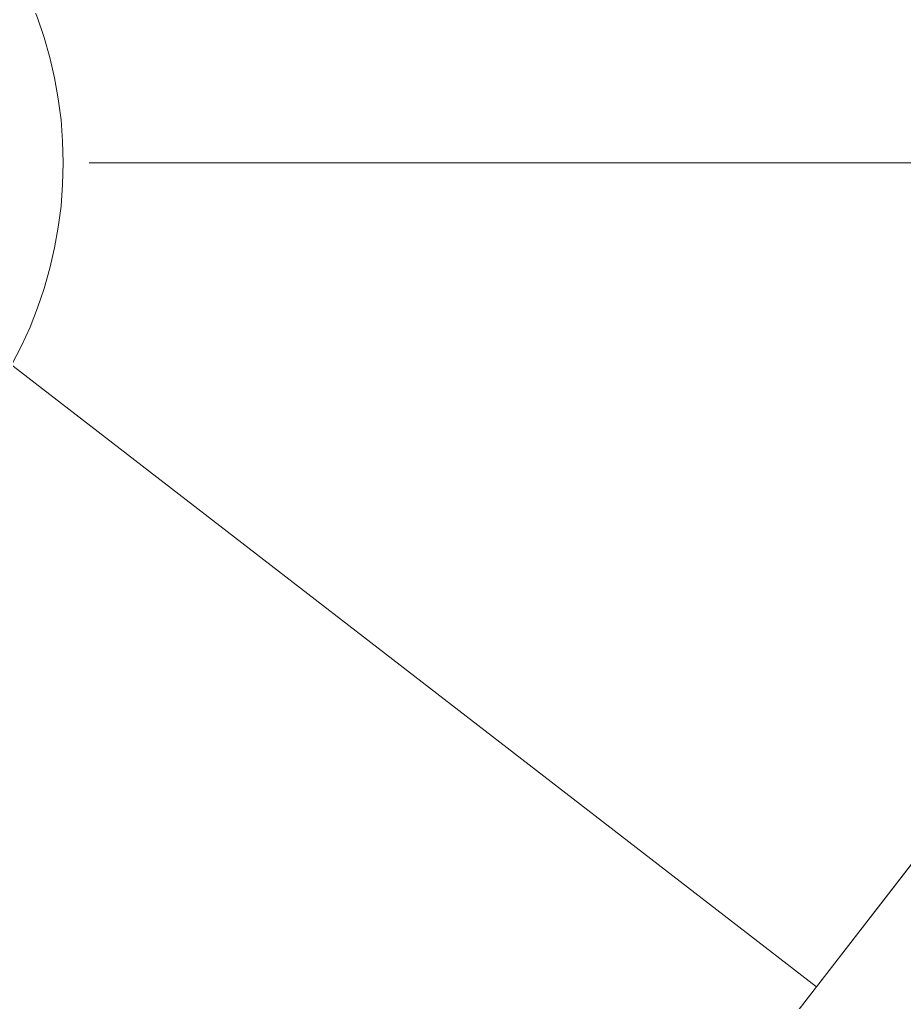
# Model space of a CAD drawing. Header units: metres. Extents: x 0 to 105485, y 0 to 425721.
# Drawn here: x 104775.919 to 104777.177, y 425264.005 to 425265.403 of the extents above; entities that cross this region are included whole.
import ezdxf

# ---------------------------------------------------------------- set-up
doc = ezdxf.new("R2010")
doc.units = ezdxf.units.M
doc.header["$MEASUREMENT"] = 0
for name, color, linetype, lineweight in [('B-XX-MO-ONDERZOEK_SONDERING-G', 90, 'Continuous', 18), ('B-XX-MO-ONDERZOEK_SONDERING-S', 90, 'Continuous', 18), ('B-XX-VH-OPENVERHARDING-G', 90, 'Continuous', 18)]:
    doc.layers.add(name, color=color, linetype=linetype, lineweight=lineweight)

msp = doc.modelspace()

# ---------------------------------------------------------------- linework, layer by layer
at = {"layer": 'B-XX-MO-ONDERZOEK_SONDERING-G', "color": 0, "true_color": 0x787878}
msp.add_polyline3d([(104775.981, 425265.199, 2.97), (104775.981, 425265.199, -16.312)], dxfattribs=at)
at = {"layer": 'B-XX-MO-ONDERZOEK_SONDERING-G', "color": 0, "true_color": 0xd62828}
for points in [[(104777.2648, 425265.199, 1.58), (104777.1667, 425265.199, 1.57), (104777.1256, 425265.199, 1.56), (104777.1177, 425265.199, 1.55), (104777.116, 425265.199, 1.54), (104777.1144, 425265.199, 1.53), (104777.1363, 425265.199, 1.52), (104777.1073, 425265.199, 1.51), (104777.1061, 425265.199, 1.5), (104777.106, 425265.199, 1.49), (104777.106, 425265.199, 1.48), (104777.1371, 425265.199, 1.47), (104777.1682, 425265.199, 1.46), (104777.1978, 425265.199, 1.45), (104777.1734, 425265.199, 1.44), (104777.043, 425265.199, 1.43), (104777.0421, 425265.199, 1.42), (104777.0417, 425265.199, 1.41), (104777.0445, 425265.199, 1.4), (104777.0473, 425265.199, 1.39), (104777.0598, 425265.199, 1.38), (104777.1136, 425265.199, 1.37), (104777.1762, 425265.199, 1.36), (104777.096, 425265.199, 1.35), (104777.0562, 425265.199, 1.34), (104777.0375, 425265.199, 1.33), (104777.0188, 425265.199, 1.32), (104777.027, 425265.199, 1.31), (104777.0115, 425265.199, 1.3), (104776.9949, 425265.199, 1.29), (104776.9784, 425265.199, 1.28), (104776.9879, 425265.199, 1.27), (104776.9364, 425265.199, 1.26), (104776.9031, 425265.199, 1.25), (104776.8249, 425265.199, 1.24), (104776.7703, 425265.199, 1.23), (104776.7211, 425265.199, 1.22), (104776.6576, 425265.199, 1.21), (104776.6125, 425265.199, 1.2), (104776.5685, 425265.199, 1.19), (104776.5701, 425265.199, 1.18), (104776.5526, 425265.199, 1.17), (104776.4821, 425265.199, 1.16), (104776.2882, 425265.199, 1.15), (104776.2346, 425265.199, 1.14), (104776.201, 425265.199, 1.13), (104776.1649, 425265.199, 1.12), (104776.1514, 425265.199, 1.11), (104776.1427, 425265.199, 1.1), (104776.1209, 425265.199, 1.09), (104776.1106, 425265.199, 1.08), (104776.1081, 425265.199, 1.07), (104776.1089, 425265.199, 1.06), (104776.1099, 425265.199, 1.05), (104776.1129, 425265.199, 1.04), (104776.1193, 425265.199, 1.03), (104776.1161, 425265.199, 1.02), (104776.1193, 425265.199, 1.01), (104776.1542, 425265.199, 1), (104776.151, 425265.199, 0.99), (104776.1236, 425265.199, 0.98), (104776.1276, 425265.199, 0.97), (104776.1213, 425265.199, 0.96), (104776.1166, 425265.199, 0.95), (104776.1106, 425265.199, 0.94), (104776.1059, 425265.199, 0.93), (104776.0947, 425265.199, 0.92), (104776.0892, 425265.199, 0.91), (104776.0844, 425265.199, 0.9), (104776.0749, 425265.199, 0.89), (104776.0646, 425265.199, 0.88), (104776.0571, 425265.199, 0.87), (104776.0504, 425265.199, 0.86), (104776.0424, 425265.199, 0.85), (104776.0389, 425265.199, 0.84), (104776.0364, 425265.199, 0.83), (104776.0363, 425265.199, 0.82), (104776.0363, 425265.199, 0.81), (104776.0364, 425265.199, 0.8), (104776.0364, 425265.199, 0.79), (104776.0364, 425265.199, 0.78), (104776.0376, 425265.199, 0.77), (104776.0376, 425265.199, 0.76), (104776.0384, 425265.199, 0.75), (104776.0389, 425265.199, 0.74), (104776.0393, 425265.199, 0.73), (104776.0409, 425265.199, 0.72), (104776.0444, 425265.199, 0.71), (104776.0527, 425265.199, 0.7), (104776.0603, 425265.199, 0.69), (104776.0638, 425265.199, 0.68), (104776.0638, 425265.199, 0.67), (104776.0599, 425265.199, 0.66), (104776.0345, 425265.199, 0.65), (104776.0343, 425265.199, 0.64), (104776.0343, 425265.199, 0.63), (104776.0343, 425265.199, 0.62), (104776.0343, 425265.199, 0.61), (104776.0344, 425265.199, 0.6), (104776.0349, 425265.199, 0.59), (104776.0369, 425265.199, 0.58), (104776.0361, 425265.199, 0.57), (104776.0353, 425265.199, 0.56), (104776.0352, 425265.199, 0.55), (104776.0352, 425265.199, 0.54), (104776.0353, 425265.199, 0.53), (104776.0356, 425265.199, 0.52), (104776.0363, 425265.199, 0.51), (104776.0369, 425265.199, 0.5), (104776.0364, 425265.199, 0.49), (104776.0373, 425265.199, 0.48), (104776.0381, 425265.199, 0.47), (104776.0384, 425265.199, 0.461), (104776.0408, 425265.199, 0.451), (104776.0412, 425265.199, 0.441), (104776.0416, 425265.199, 0.431), (104776.042, 425265.199, 0.421), (104776.0432, 425265.199, 0.411), (104776.0432, 425265.199, 0.401), (104776.0424, 425265.199, 0.391), (104776.042, 425265.199, 0.381), (104776.0396, 425265.199, 0.371), (104776.0384, 425265.199, 0.361), (104776.0384, 425265.199, 0.351), (104776.0385, 425265.199, 0.341), (104776.0386, 425265.199, 0.331), (104776.0389, 425265.199, 0.321), (104776.0404, 425265.199, 0.311), (104776.0432, 425265.199, 0.301), (104776.0448, 425265.199, 0.291), (104776.046, 425265.199, 0.281), (104776.0464, 425265.199, 0.271), (104776.0468, 425265.199, 0.261), (104776.046, 425265.199, 0.251), (104776.0432, 425265.199, 0.241), (104776.0408, 425265.199, 0.231), (104776.0408, 425265.199, 0.221), (104776.0389, 425265.199, 0.211), (104776.0381, 425265.199, 0.201), (104776.0373, 425265.199, 0.191), (104776.0369, 425265.199, 0.181), (104776.0356, 425265.199, 0.171), (104776.0349, 425265.199, 0.161), (104776.0325, 425265.199, 0.151), (104776.0324, 425265.199, 0.141), (104776.0324, 425265.199, 0.131), (104776.0324, 425265.199, 0.121), (104776.0324, 425265.199, 0.111), (104776.0325, 425265.199, 0.101), (104776.0325, 425265.199, 0.091), (104776.0313, 425265.199, 0.081), (104776.0301, 425265.199, 0.071), (104776.0297, 425265.199, 0.061), (104776.0289, 425265.199, 0.051), (104776.0277, 425265.199, 0.041), (104776.0269, 425265.199, 0.031), (104776.0254, 425265.199, 0.021), (104776.023, 425265.199, 0.011), (104776.0222, 425265.199, 0.001), (104776.021, 425265.199, -0.009), (104776.0211, 425265.199, -0.019), (104776.0211, 425265.199, -0.029), (104776.0213, 425265.199, -0.039), (104776.0218, 425265.199, -0.049), (104776.0242, 425265.199, -0.059), (104776.0289, 425265.199, -0.069), (104776.0356, 425265.199, -0.079), (104776.0333, 425265.199, -0.089), (104776.0325, 425265.199, -0.099), (104776.0274, 425265.199, -0.109), (104776.0246, 425265.199, -0.119), (104776.0234, 425265.199, -0.129), (104776.0188, 425265.199, -0.139), (104776.018, 425265.199, -0.149), (104776.018, 425265.199, -0.159), (104776.018, 425265.199, -0.169), (104776.018, 425265.199, -0.179), (104776.018, 425265.199, -0.189), (104776.018, 425265.199, -0.199), (104776.0182, 425265.199, -0.209), (104776.019, 425265.199, -0.219), (104776.0226, 425265.199, -0.229), (104776.0274, 425265.199, -0.239), (104776.0317, 425265.199, -0.249), (104776.0356, 425265.199, -0.259), (104776.0389, 425265.199, -0.269), (104776.042, 425265.199, -0.279), (104776.042, 425265.199, -0.289), (104776.0384, 425265.199, -0.299), (104776.0356, 425265.199, -0.309), (104776.0329, 425265.199, -0.319), (104776.0301, 425265.199, -0.329), (104776.0285, 425265.199, -0.339), (104776.0269, 425265.199, -0.349), (104776.0266, 425265.199, -0.359), (104776.0261, 425265.199, -0.369), (104776.0261, 425265.199, -0.379), (104776.0259, 425265.199, -0.389), (104776.0259, 425265.199, -0.399), (104776.0259, 425265.199, -0.409), (104776.0259, 425265.199, -0.419), (104776.026, 425265.199, -0.429), (104776.0261, 425265.199, -0.439), (104776.0266, 425265.199, -0.449), (104776.0277, 425265.199, -0.459), (104776.0285, 425265.199, -0.469), (104776.0285, 425265.199, -0.479), (104776.0259, 425265.199, -0.489), (104776.0259, 425265.199, -0.499), (104776.0259, 425265.199, -0.509), (104776.0259, 425265.199, -0.519), (104776.0259, 425265.199, -0.529), (104776.0259, 425265.199, -0.539), (104776.0261, 425265.199, -0.549), (104776.0266, 425265.199, -0.559), (104776.0277, 425265.199, -0.569), (104776.0285, 425265.199, -0.579), (104776.0297, 425265.199, -0.589), (104776.0305, 425265.199, -0.599), (104776.0301, 425265.199, -0.609), (104776.0301, 425265.199, -0.619), (104776.0301, 425265.199, -0.629), (104776.0301, 425265.199, -0.639), (104776.0313, 425265.199, -0.649), (104776.0321, 425265.199, -0.659), (104776.0325, 425265.199, -0.669), (104776.0325, 425265.199, -0.679), (104776.0341, 425265.199, -0.689), (104776.0337, 425265.199, -0.699), (104776.0329, 425265.199, -0.709), (104776.0305, 425265.199, -0.719), (104776.0277, 425265.199, -0.729), (104776.0261, 425265.199, -0.739), (104776.0261, 425265.199, -0.749), (104776.0261, 425265.199, -0.759), (104776.0261, 425265.199, -0.769), (104776.0261, 425265.199, -0.779), (104776.0266, 425265.199, -0.789), (104776.0264, 425265.199, -0.799), (104776.0265, 425265.199, -0.809), (104776.0266, 425265.199, -0.819), (104776.0297, 425265.199, -0.829), (104776.0511, 425265.199, -0.839), (104776.0745, 425265.199, -0.849), (104776.0916, 425265.199, -0.859), (104776.1086, 425265.199, -0.869), (104776.1256, 425265.199, -0.879), (104776.1332, 425265.199, -0.889), (104776.1359, 425265.199, -0.899), (104776.1463, 425265.199, -0.909), (104776.1486, 425265.199, -0.919), (104776.18, 425265.199, -0.929), (104776.2105, 425265.199, -0.939), (104776.2584, 425265.199, -0.949), (104776.3009, 425265.199, -0.959), (104776.3378, 425265.199, -0.969), (104776.3544, 425265.199, -0.979), (104776.3631, 425265.199, -0.989), (104776.3683, 425265.199, -0.999), (104776.3706, 425265.199, -1.009), (104776.3699, 425265.199, -1.019), (104776.3691, 425265.199, -1.029), (104776.3694, 425265.199, -1.039), (104776.3607, 425265.199, -1.049), (104776.3611, 425265.199, -1.059), (104776.3594, 425265.199, -1.069), (104776.3576, 425265.199, -1.079), (104776.3562, 425265.199, -1.089), (104776.3548, 425265.199, -1.099), (104776.3647, 425265.199, -1.109), (104776.3484, 425265.199, -1.119), (104776.312, 425265.199, -1.129), (104776.2914, 425265.199, -1.139), (104776.2826, 425265.199, -1.149), (104776.2779, 425265.199, -1.159), (104776.2696, 425265.199, -1.169), (104776.2656, 425265.199, -1.179), (104776.2656, 425265.199, -1.189), (104776.2632, 425265.199, -1.199), (104776.2616, 425265.199, -1.209), (104776.2601, 425265.199, -1.219), (104776.2596, 425265.199, -1.229), (104776.2593, 425265.199, -1.239), (104776.2537, 425265.199, -1.249), (104776.2514, 425265.199, -1.259), (104776.2503, 425265.199, -1.269), (104776.2499, 425265.199, -1.279), (104776.2505, 425265.199, -1.289), (104776.2511, 425265.199, -1.299), (104776.2584, 425265.199, -1.309), (104776.268, 425265.199, -1.319), (104776.2668, 425265.199, -1.329), (104776.2565, 425265.199, -1.339), (104776.2529, 425265.199, -1.349), (104776.2513, 425265.199, -1.359), (104776.2521, 425265.199, -1.369), (104776.2474, 425265.199, -1.379), (104776.2446, 425265.199, -1.389), (104776.2433, 425265.199, -1.399), (104776.2427, 425265.199, -1.409), (104776.2428, 425265.199, -1.419), (104776.2429, 425265.199, -1.429), (104776.2478, 425265.199, -1.439), (104776.2771, 425265.199, -1.449), (104776.3254, 425265.199, -1.459), (104776.3865, 425265.199, -1.469), (104776.2537, 425265.199, -1.479), (104776.2569, 425265.199, -1.489), (104776.2497, 425265.199, -1.499), (104776.2382, 425265.199, -1.509), (104776.2069, 425265.199, -1.519), (104776.1895, 425265.199, -1.529), (104776.1716, 425265.199, -1.539), (104776.1554, 425265.199, -1.549), (104776.1289, 425265.199, -1.559), (104776.1193, 425265.199, -1.569), (104776.109, 425265.199, -1.579), (104776.0983, 425265.199, -1.589), (104776.088, 425265.199, -1.599), (104776.0781, 425265.199, -1.609), (104776.069, 425265.199, -1.619), (104776.0559, 425265.199, -1.629), (104776.0535, 425265.199, -1.639), (104776.0531, 425265.199, -1.649), (104776.0532, 425265.199, -1.659), (104776.0532, 425265.199, -1.669), (104776.0544, 425265.199, -1.679), (104776.0567, 425265.199, -1.689), (104776.0638, 425265.199, -1.699), (104776.0749, 425265.199, -1.709), (104776.0872, 425265.199, -1.719), (104776.0944, 425265.199, -1.729), (104776.0991, 425265.199, -1.739), (104776.1003, 425265.199, -1.749), (104776.0936, 425265.199, -1.759), (104776.0904, 425265.199, -1.769), (104776.0789, 425265.199, -1.779), (104776.0844, 425265.199, -1.789), (104776.0686, 425265.199, -1.799), (104776.0745, 425265.199, -1.809), (104776.0674, 425265.199, -1.819), (104776.0669, 425265.199, -1.829), (104776.0666, 425265.199, -1.839), (104776.0664, 425265.199, -1.849), (104776.067, 425265.199, -1.859), (104776.0662, 425265.199, -1.869), (104776.0654, 425265.199, -1.879), (104776.0642, 425265.199, -1.889), (104776.0638, 425265.199, -1.899), (104776.0638, 425265.199, -1.909), (104776.0622, 425265.199, -1.919), (104776.0567, 425265.199, -1.929), (104776.0556, 425265.199, -1.939), (104776.0555, 425265.199, -1.949), (104776.0556, 425265.199, -1.959), (104776.0557, 425265.199, -1.969), (104776.0559, 425265.199, -1.979), (104776.0619, 425265.199, -1.989), (104776.0678, 425265.199, -1.999), (104776.0832, 425265.199, -2.009), (104776.0888, 425265.199, -2.019), (104776.0916, 425265.199, -2.029), (104776.0936, 425265.199, -2.039), (104776.0947, 425265.199, -2.049), (104776.0939, 425265.199, -2.059), (104776.0949, 425265.199, -2.069), (104776.0959, 425265.199, -2.079), (104776.0955, 425265.199, -2.089), (104776.0955, 425265.199, -2.099), (104776.0931, 425265.199, -2.109), (104776.0919, 425265.199, -2.119), (104776.0896, 425265.199, -2.129), (104776.0872, 425265.199, -2.139), (104776.0821, 425265.199, -2.149), (104776.0781, 425265.199, -2.159), (104776.0745, 425265.199, -2.169), (104776.0717, 425265.199, -2.179), (104776.0694, 425265.199, -2.189), (104776.0666, 425265.199, -2.199), (104776.0634, 425265.199, -2.209), (104776.0603, 425265.199, -2.219), (104776.0571, 425265.199, -2.229), (104776.0543, 425265.199, -2.239), (104776.0515, 425265.199, -2.249), (104776.0484, 425265.199, -2.259), (104776.0465, 425265.199, -2.269), (104776.0456, 425265.199, -2.279), (104776.0454, 425265.199, -2.289), (104776.0457, 425265.199, -2.299), (104776.046, 425265.199, -2.309), (104776.0496, 425265.199, -2.319), (104776.0586, 425265.199, -2.329), (104776.0681, 425265.199, -2.339), (104776.0749, 425265.199, -2.349), (104776.0765, 425265.199, -2.359), (104776.0769, 425265.199, -2.369), (104776.0765, 425265.199, -2.379), (104776.0745, 425265.199, -2.389), (104776.0721, 425265.199, -2.399), (104776.0701, 425265.199, -2.409), (104776.0686, 425265.199, -2.419), (104776.067, 425265.199, -2.429), (104776.0583, 425265.199, -2.439), (104776.0523, 425265.199, -2.449), (104776.0499, 425265.199, -2.459), (104776.0499, 425265.199, -2.469), (104776.05, 425265.199, -2.479), (104776.0501, 425265.199, -2.489), (104776.0506, 425265.199, -2.499), (104776.0515, 425265.199, -2.509), (104776.0551, 425265.199, -2.519), (104776.065, 425265.199, -2.529), (104776.0717, 425265.199, -2.539), (104776.0781, 425265.199, -2.549), (104776.0816, 425265.199, -2.559), (104776.0809, 425265.199, -2.569), (104776.0832, 425265.199, -2.579), (104776.0904, 425265.199, -2.589), (104776.0971, 425265.199, -2.599), (104776.1042, 425265.199, -2.609), (104776.1098, 425265.199, -2.619), (104776.1114, 425265.199, -2.629), (104776.109, 425265.199, -2.639), (104776.0971, 425265.199, -2.649), (104776.09, 425265.199, -2.659), (104776.0804, 425265.199, -2.669), (104776.0706, 425265.199, -2.679), (104776.0619, 425265.199, -2.689), (104776.0539, 425265.199, -2.699), (104776.0479, 425265.199, -2.709), (104776.0479, 425265.199, -2.719), (104776.0448, 425265.199, -2.729), (104776.044, 425265.199, -2.739), (104776.0432, 425265.199, -2.749), (104776.0428, 425265.199, -2.759), (104776.0408, 425265.199, -2.769), (104776.0389, 425265.199, -2.779), (104776.0392, 425265.199, -2.789), (104776.0369, 425265.199, -2.799), (104776.0364, 425265.199, -2.809), (104776.0349, 425265.199, -2.819), (104776.0341, 425265.199, -2.829), (104776.0345, 425265.199, -2.839), (104776.0333, 425265.199, -2.849), (104776.0323, 425265.199, -2.859), (104776.0323, 425265.199, -2.869), (104776.0323, 425265.199, -2.879), (104776.0323, 425265.199, -2.889), (104776.0323, 425265.199, -2.899), (104776.0325, 425265.199, -2.909), (104776.0325, 425265.199, -2.919), (104776.0325, 425265.199, -2.929), (104776.0325, 425265.199, -2.939), (104776.0321, 425265.199, -2.949), (104776.0319, 425265.199, -2.959), (104776.0318, 425265.199, -2.969), (104776.0318, 425265.199, -2.979), (104776.0318, 425265.199, -2.989), (104776.0318, 425265.199, -2.999), (104776.0318, 425265.199, -3.009), (104776.0318, 425265.199, -3.019), (104776.0319, 425265.199, -3.029), (104776.0321, 425265.199, -3.039), (104776.0325, 425265.199, -3.049), (104776.0325, 425265.199, -3.059), (104776.0327, 425265.199, -3.069), (104776.0329, 425265.199, -3.079), (104776.0341, 425265.199, -3.089), (104776.0373, 425265.199, -3.099), (104776.0404, 425265.199, -3.109), (104776.0396, 425265.199, -3.119), (104776.04, 425265.199, -3.129), (104776.04, 425265.199, -3.139), (104776.0384, 425265.199, -3.149), (104776.0369, 425265.199, -3.159), (104776.0349, 425265.199, -3.169), (104776.0329, 425265.199, -3.179), (104776.0327, 425265.199, -3.189), (104776.0327, 425265.199, -3.199), (104776.0327, 425265.199, -3.209), (104776.0327, 425265.199, -3.219), (104776.0327, 425265.199, -3.229), (104776.0329, 425265.199, -3.239), (104776.0329, 425265.199, -3.249), (104776.0331, 425265.199, -3.259), (104776.0333, 425265.199, -3.269), (104776.0337, 425265.199, -3.279), (104776.0345, 425265.199, -3.289), (104776.0345, 425265.199, -3.299), (104776.0353, 425265.199, -3.309), (104776.0373, 425265.199, -3.319), (104776.0381, 425265.199, -3.329), (104776.0392, 425265.199, -3.339), (104776.0396, 425265.199, -3.349), (104776.0396, 425265.199, -3.359), (104776.0396, 425265.199, -3.369), (104776.0384, 425265.199, -3.379), (104776.0373, 425265.199, -3.389), (104776.0373, 425265.199, -3.399), (104776.0369, 425265.199, -3.409), (104776.0361, 425265.199, -3.419), (104776.0356, 425265.199, -3.429), (104776.0353, 425265.199, -3.439), (104776.0345, 425265.199, -3.449), (104776.0341, 425265.199, -3.459), (104776.0345, 425265.199, -3.469), (104776.0335, 425265.199, -3.479), (104776.0335, 425265.199, -3.489), (104776.0335, 425265.199, -3.499), (104776.0335, 425265.199, -3.509), (104776.0335, 425265.199, -3.519), (104776.0337, 425265.199, -3.529), (104776.0337, 425265.199, -3.539), (104776.0339, 425265.199, -3.549), (104776.0341, 425265.199, -3.559), (104776.0341, 425265.199, -3.569), (104776.0345, 425265.199, -3.579), (104776.0345, 425265.199, -3.589), (104776.0345, 425265.199, -3.599), (104776.0345, 425265.199, -3.609), (104776.0343, 425265.199, -3.619), (104776.0342, 425265.199, -3.629), (104776.0341, 425265.199, -3.639), (104776.0341, 425265.199, -3.649), (104776.0333, 425265.199, -3.659), (104776.0332, 425265.199, -3.669), (104776.0332, 425265.199, -3.679), (104776.0333, 425265.199, -3.689), (104776.0329, 425265.199, -3.699), (104776.0329, 425265.199, -3.709), (104776.0325, 425265.199, -3.719), (104776.0325, 425265.199, -3.729), (104776.0325, 425265.199, -3.739), (104776.0325, 425265.199, -3.749), (104776.0325, 425265.199, -3.759), (104776.0333, 425265.199, -3.769), (104776.0333, 425265.199, -3.779), (104776.0334, 425265.199, -3.789), (104776.0334, 425265.199, -3.799), (104776.0335, 425265.199, -3.809), (104776.0337, 425265.199, -3.819), (104776.0337, 425265.199, -3.829), (104776.0338, 425265.199, -3.839), (104776.0339, 425265.199, -3.849), (104776.0341, 425265.199, -3.859), (104776.0337, 425265.199, -3.869), (104776.0337, 425265.199, -3.879), (104776.0333, 425265.199, -3.889), (104776.0329, 425265.199, -3.899), (104776.0329, 425265.199, -3.909), (104776.0327, 425265.199, -3.919), (104776.0326, 425265.199, -3.929), (104776.0326, 425265.199, -3.939), (104776.0325, 425265.199, -3.949), (104776.0325, 425265.199, -3.959), (104776.0325, 425265.199, -3.969), (104776.0325, 425265.199, -3.979), (104776.0325, 425265.199, -3.989), (104776.0325, 425265.199, -3.999), (104776.0321, 425265.199, -4.009), (104776.0317, 425265.199, -4.019), (104776.0315, 425265.199, -4.029), (104776.0313, 425265.199, -4.039), (104776.0313, 425265.199, -4.049), (104776.0309, 425265.199, -4.059), (104776.0305, 425265.199, -4.069), (104776.0297, 425265.199, -4.079), (104776.0297, 425265.199, -4.089), (104776.0297, 425265.199, -4.099), (104776.0297, 425265.199, -4.109), (104776.0297, 425265.199, -4.119), (104776.0295, 425265.199, -4.129), (104776.0294, 425265.199, -4.139), (104776.0294, 425265.199, -4.149), (104776.0293, 425265.199, -4.159), (104776.0293, 425265.199, -4.169), (104776.0289, 425265.199, -4.179), (104776.0289, 425265.199, -4.189), (104776.0285, 425265.199, -4.199), (104776.0281, 425265.199, -4.209), (104776.0281, 425265.199, -4.219), (104776.0277, 425265.199, -4.229), (104776.0277, 425265.199, -4.239), (104776.0277, 425265.199, -4.249), (104776.0277, 425265.199, -4.259), (104776.0277, 425265.199, -4.269), (104776.0277, 425265.199, -4.279), (104776.0277, 425265.199, -4.289), (104776.0276, 425265.199, -4.299), (104776.0274, 425265.199, -4.309), (104776.0274, 425265.199, -4.319), (104776.0274, 425265.199, -4.329), (104776.0274, 425265.199, -4.339), (104776.0269, 425265.199, -4.349), (104776.0266, 425265.199, -4.359), (104776.0264, 425265.199, -4.369), (104776.0261, 425265.199, -4.379), (104776.0261, 425265.199, -4.389), (104776.0258, 425265.199, -4.399), (104776.0256, 425265.199, -4.409), (104776.0254, 425265.199, -4.419), (104776.0254, 425265.199, -4.429), (104776.0249, 425265.199, -4.439), (104776.0249, 425265.199, -4.449), (104776.0246, 425265.199, -4.459), (104776.0246, 425265.199, -4.469), (104776.0246, 425265.199, -4.479), (104776.0246, 425265.199, -4.489), (104776.0246, 425265.199, -4.499), (104776.0249, 425265.199, -4.509), (104776.0249, 425265.199, -4.519), (104776.0249, 425265.199, -4.529), (104776.0249, 425265.199, -4.539), (104776.0248, 425265.199, -4.549), (104776.0246, 425265.199, -4.559), (104776.0246, 425265.199, -4.569), (104776.0246, 425265.199, -4.579), (104776.0241, 425265.199, -4.589), (104776.024, 425265.199, -4.599), (104776.0239, 425265.199, -4.609), (104776.0238, 425265.199, -4.619), (104776.0238, 425265.199, -4.629), (104776.0238, 425265.199, -4.639), (104776.0238, 425265.199, -4.649), (104776.0237, 425265.199, -4.659), (104776.0236, 425265.199, -4.668), (104776.0236, 425265.199, -4.678), (104776.0236, 425265.199, -4.688), (104776.0237, 425265.199, -4.698), (104776.0238, 425265.199, -4.708), (104776.0238, 425265.199, -4.718), (104776.0241, 425265.199, -4.728), (104776.0241, 425265.199, -4.738), (104776.0244, 425265.199, -4.748), (104776.0246, 425265.199, -4.758), (104776.0246, 425265.199, -4.768), (104776.0246, 425265.199, -4.778), (104776.0246, 425265.199, -4.788), (104776.0246, 425265.199, -4.798), (104776.0246, 425265.199, -4.808), (104776.0248, 425265.199, -4.818), (104776.0249, 425265.199, -4.828), (104776.0249, 425265.199, -4.838), (104776.025, 425265.199, -4.848), (104776.025, 425265.199, -4.858), (104776.025, 425265.199, -4.868), (104776.0251, 425265.199, -4.878), (104776.0251, 425265.199, -4.888), (104776.0254, 425265.199, -4.898), (104776.0249, 425265.199, -4.908), (104776.0249, 425265.199, -4.918), (104776.0238, 425265.199, -4.928), (104776.0238, 425265.199, -4.938), (104776.0234, 425265.199, -4.948), (104776.0234, 425265.199, -4.958), (104776.023, 425265.199, -4.968), (104776.0226, 425265.199, -4.978), (104776.0226, 425265.199, -4.988), (104776.0222, 425265.199, -4.998), (104776.0218, 425265.199, -5.008), (104776.0218, 425265.199, -5.018), (104776.0217, 425265.199, -5.028), (104776.0218, 425265.199, -5.038), (104776.0218, 425265.199, -5.048), (104776.0218, 425265.199, -5.058), (104776.0218, 425265.199, -5.068), (104776.0222, 425265.199, -5.078), (104776.0222, 425265.199, -5.088), (104776.0224, 425265.199, -5.098), (104776.0226, 425265.199, -5.108), (104776.0226, 425265.199, -5.118), (104776.0226, 425265.199, -5.128), (104776.0226, 425265.199, -5.138), (104776.0226, 425265.199, -5.148), (104776.0226, 425265.199, -5.158), (104776.0226, 425265.199, -5.168), (104776.0227, 425265.199, -5.178), (104776.0228, 425265.199, -5.188), (104776.023, 425265.199, -5.198), (104776.0234, 425265.199, -5.208), (104776.0234, 425265.199, -5.218), (104776.0234, 425265.199, -5.228), (104776.0235, 425265.199, -5.238), (104776.0236, 425265.199, -5.248), (104776.0238, 425265.199, -5.258), (104776.0246, 425265.199, -5.268), (104776.0246, 425265.199, -5.278), (104776.0249, 425265.199, -5.288), (104776.0249, 425265.199, -5.298), (104776.025, 425265.199, -5.308), (104776.0251, 425265.199, -5.318), (104776.0251, 425265.199, -5.328), (104776.0254, 425265.199, -5.338), (104776.0254, 425265.199, -5.348), (104776.0254, 425265.199, -5.358), (104776.0254, 425265.199, -5.368), (104776.0254, 425265.199, -5.378), (104776.0254, 425265.199, -5.388), (104776.0249, 425265.199, -5.398), (104776.0238, 425265.199, -5.408), (104776.0238, 425265.199, -5.418), (104776.0238, 425265.199, -5.428), (104776.0238, 425265.199, -5.438), (104776.0238, 425265.199, -5.448), (104776.0238, 425265.199, -5.458), (104776.0236, 425265.199, -5.468), (104776.0236, 425265.199, -5.478), (104776.0236, 425265.199, -5.488), (104776.0236, 425265.199, -5.498), (104776.0238, 425265.199, -5.508), (104776.0241, 425265.199, -5.518), (104776.0241, 425265.199, -5.528), (104776.0241, 425265.199, -5.538), (104776.0241, 425265.199, -5.548), (104776.0241, 425265.199, -5.558), (104776.0241, 425265.199, -5.568), (104776.0241, 425265.199, -5.578), (104776.0241, 425265.199, -5.588), (104776.0241, 425265.199, -5.598), (104776.0241, 425265.199, -5.608), (104776.0241, 425265.199, -5.618), (104776.0241, 425265.199, -5.628), (104776.0241, 425265.199, -5.638), (104776.0246, 425265.199, -5.648), (104776.0246, 425265.199, -5.658), (104776.0248, 425265.199, -5.667), (104776.0249, 425265.199, -5.677), (104776.0249, 425265.199, -5.687), (104776.0251, 425265.199, -5.697), (104776.0254, 425265.199, -5.707), (104776.0249, 425265.199, -5.717), (104776.0249, 425265.199, -5.727), (104776.0246, 425265.199, -5.737), (104776.0241, 425265.199, -5.747), (104776.0241, 425265.199, -5.757), (104776.0241, 425265.199, -5.767), (104776.0241, 425265.199, -5.777), (104776.0241, 425265.199, -5.787), (104776.0241, 425265.199, -5.797), (104776.0243, 425265.199, -5.807), (104776.0244, 425265.199, -5.817), (104776.0246, 425265.199, -5.827), (104776.0246, 425265.199, -5.837), (104776.0246, 425265.199, -5.847), (104776.0246, 425265.199, -5.857), (104776.0246, 425265.199, -5.867), (104776.0248, 425265.199, -5.877), (104776.0249, 425265.199, -5.887), (104776.0254, 425265.199, -5.897), (104776.0254, 425265.199, -5.907), (104776.0254, 425265.199, -5.917), (104776.0249, 425265.199, -5.927), (104776.0249, 425265.199, -5.937), (104776.0246, 425265.199, -5.947), (104776.0241, 425265.199, -5.957), (104776.0241, 425265.199, -5.967), (104776.0241, 425265.199, -5.977), (104776.0241, 425265.199, -5.987), (104776.0241, 425265.199, -5.997), (104776.0241, 425265.199, -6.007), (104776.0246, 425265.199, -6.017), (104776.0249, 425265.199, -6.027), (104776.0249, 425265.199, -6.037), (104776.0254, 425265.199, -6.047), (104776.0254, 425265.199, -6.057), (104776.0254, 425265.199, -6.067), (104776.0251, 425265.199, -6.077), (104776.0251, 425265.199, -6.087), (104776.0249, 425265.199, -6.097), (104776.0249, 425265.199, -6.107), (104776.0249, 425265.199, -6.117), (104776.0248, 425265.199, -6.127), (104776.0248, 425265.199, -6.137), (104776.0248, 425265.199, -6.147), (104776.0249, 425265.199, -6.157), (104776.0249, 425265.199, -6.167), (104776.0249, 425265.199, -6.177), (104776.0254, 425265.199, -6.187), (104776.0266, 425265.199, -6.197), (104776.0274, 425265.199, -6.207), (104776.0281, 425265.199, -6.217), (104776.0285, 425265.199, -6.227), (104776.0289, 425265.199, -6.237), (104776.0281, 425265.199, -6.247), (104776.0274, 425265.199, -6.257), (104776.0269, 425265.199, -6.267), (104776.0261, 425265.199, -6.277), (104776.0254, 425265.199, -6.287), (104776.0249, 425265.199, -6.297), (104776.0248, 425265.199, -6.307), (104776.0246, 425265.199, -6.317), (104776.0246, 425265.199, -6.327), (104776.0246, 425265.199, -6.337), (104776.0246, 425265.199, -6.347), (104776.0246, 425265.199, -6.356), (104776.0241, 425265.199, -6.366), (104776.024, 425265.199, -6.376), (104776.0239, 425265.199, -6.386), (104776.0238, 425265.199, -6.396), (104776.0238, 425265.199, -6.406), (104776.0238, 425265.199, -6.416), (104776.0238, 425265.199, -6.426), (104776.0238, 425265.199, -6.436), (104776.0238, 425265.199, -6.446), (104776.0239, 425265.199, -6.456), (104776.0239, 425265.199, -6.466), (104776.024, 425265.199, -6.476), (104776.0241, 425265.199, -6.486), (104776.0241, 425265.199, -6.496), (104776.0249, 425265.199, -6.506), (104776.0258, 425265.199, -6.516), (104776.0285, 425265.199, -6.526), (104776.0281, 425265.199, -6.536), (104776.0277, 425265.199, -6.546), (104776.0269, 425265.199, -6.556), (104776.0266, 425265.199, -6.566), (104776.0266, 425265.199, -6.576), (104776.0264, 425265.199, -6.586), (104776.0262, 425265.199, -6.596), (104776.0261, 425265.199, -6.606), (104776.0261, 425265.199, -6.616), (104776.0259, 425265.199, -6.626), (104776.0259, 425265.199, -6.636), (104776.0258, 425265.199, -6.646), (104776.0258, 425265.199, -6.655), (104776.0258, 425265.199, -6.665), (104776.0258, 425265.199, -6.675), (104776.0258, 425265.199, -6.685), (104776.0258, 425265.199, -6.695), (104776.0258, 425265.199, -6.705), (104776.0258, 425265.199, -6.715), (104776.0258, 425265.199, -6.725), (104776.0258, 425265.199, -6.735), (104776.0258, 425265.199, -6.745), (104776.0261, 425265.199, -6.755), (104776.0261, 425265.199, -6.765), (104776.0262, 425265.199, -6.775), (104776.0262, 425265.199, -6.785), (104776.0264, 425265.199, -6.795), (104776.0266, 425265.199, -6.805), (104776.0266, 425265.199, -6.815), (104776.0266, 425265.199, -6.825), (104776.0266, 425265.199, -6.835), (104776.0266, 425265.199, -6.845), (104776.0266, 425265.199, -6.854), (104776.0266, 425265.199, -6.864), (104776.0266, 425265.199, -6.874), (104776.0266, 425265.199, -6.884), (104776.0266, 425265.199, -6.894), (104776.0269, 425265.199, -6.904), (104776.0269, 425265.199, -6.914), (104776.027, 425265.199, -6.924), (104776.0271, 425265.199, -6.934), (104776.0271, 425265.199, -6.944), (104776.0274, 425265.199, -6.954), (104776.0277, 425265.199, -6.964), (104776.0277, 425265.199, -6.974), (104776.0277, 425265.199, -6.984), (104776.0277, 425265.199, -6.994), (104776.0277, 425265.199, -7.004), (104776.0277, 425265.199, -7.014), (104776.0277, 425265.199, -7.024), (104776.0274, 425265.199, -7.034), (104776.0271, 425265.199, -7.044), (104776.0271, 425265.199, -7.053), (104776.0269, 425265.199, -7.063), (104776.0269, 425265.199, -7.073), (104776.0269, 425265.199, -7.083), (104776.0268, 425265.199, -7.093), (104776.0268, 425265.199, -7.103), (104776.0268, 425265.199, -7.113), (104776.0269, 425265.199, -7.123), (104776.0269, 425265.199, -7.133), (104776.0277, 425265.199, -7.143), (104776.0277, 425265.199, -7.153), (104776.0281, 425265.199, -7.163), (104776.0281, 425265.199, -7.173), (104776.0281, 425265.199, -7.183), (104776.0281, 425265.199, -7.193), (104776.0281, 425265.199, -7.203), (104776.0281, 425265.199, -7.213), (104776.0281, 425265.199, -7.223), (104776.0281, 425265.199, -7.233), (104776.0281, 425265.199, -7.243), (104776.0281, 425265.199, -7.253), (104776.0281, 425265.199, -7.262), (104776.0281, 425265.199, -7.272), (104776.0282, 425265.199, -7.282), (104776.0282, 425265.199, -7.292), (104776.0284, 425265.199, -7.302), (104776.0285, 425265.199, -7.312), (104776.0289, 425265.199, -7.322), (104776.0289, 425265.199, -7.332), (104776.0297, 425265.199, -7.342), (104776.0301, 425265.199, -7.352), (104776.0301, 425265.199, -7.362), (104776.0301, 425265.199, -7.372), (104776.0301, 425265.199, -7.382), (104776.0301, 425265.199, -7.392), (104776.0305, 425265.199, -7.402), (104776.0309, 425265.199, -7.412), (104776.0309, 425265.199, -7.422), (104776.0309, 425265.199, -7.432), (104776.0309, 425265.199, -7.442), (104776.0305, 425265.199, -7.452), (104776.0301, 425265.199, -7.462), (104776.0301, 425265.199, -7.472), (104776.0297, 425265.199, -7.481), (104776.0293, 425265.199, -7.491), (104776.0293, 425265.199, -7.501), (104776.0291, 425265.199, -7.511), (104776.0289, 425265.199, -7.521), (104776.0289, 425265.199, -7.531), (104776.0281, 425265.199, -7.541), (104776.0281, 425265.199, -7.551), (104776.0281, 425265.199, -7.561), (104776.0281, 425265.199, -7.571), (104776.0281, 425265.199, -7.581), (104776.0285, 425265.199, -7.591), (104776.0293, 425265.199, -7.601), (104776.0297, 425265.199, -7.611), (104776.0309, 425265.199, -7.621), (104776.0309, 425265.199, -7.631), (104776.0333, 425265.199, -7.641), (104776.0341, 425265.199, -7.651), (104776.0349, 425265.199, -7.661), (104776.0349, 425265.199, -7.671), (104776.0353, 425265.199, -7.681), (104776.0356, 425265.199, -7.691), (104776.0376, 425265.199, -7.7), (104776.0392, 425265.199, -7.71), (104776.0392, 425265.199, -7.72), (104776.0392, 425265.199, -7.73), (104776.0386, 425265.199, -7.74), (104776.0381, 425265.199, -7.75), (104776.0381, 425265.199, -7.76), (104776.0376, 425265.199, -7.77), (104776.0369, 425265.199, -7.78), (104776.0364, 425265.199, -7.79), (104776.0364, 425265.199, -7.8), (104776.0364, 425265.199, -7.81), (104776.0374, 425265.199, -7.82), (104776.0384, 425265.199, -7.83), (104776.0389, 425265.199, -7.84), (104776.0389, 425265.199, -7.85), (104776.0392, 425265.199, -7.86), (104776.0396, 425265.199, -7.87), (104776.0396, 425265.199, -7.88), (104776.0376, 425265.199, -7.89), (104776.0376, 425265.199, -7.9), (104776.0345, 425265.199, -7.91), (104776.0337, 425265.199, -7.92), (104776.0329, 425265.199, -7.929), (104776.0329, 425265.199, -7.939), (104776.0313, 425265.199, -7.949), (104776.0301, 425265.199, -7.959), (104776.0297, 425265.199, -7.969), (104776.0289, 425265.199, -7.979), (104776.0289, 425265.199, -7.989), (104776.0285, 425265.199, -7.999), (104776.0281, 425265.199, -8.009), (104776.0277, 425265.199, -8.019), (104776.0277, 425265.199, -8.029), (104776.0277, 425265.199, -8.039), (104776.0277, 425265.199, -8.049), (104776.0277, 425265.199, -8.059), (104776.0277, 425265.199, -8.069), (104776.0277, 425265.199, -8.079), (104776.0277, 425265.199, -8.089), (104776.0277, 425265.199, -8.099), (104776.0277, 425265.199, -8.109), (104776.0277, 425265.199, -8.119), (104776.0277, 425265.199, -8.129), (104776.0277, 425265.199, -8.139), (104776.0277, 425265.199, -8.149), (104776.0278, 425265.199, -8.158), (104776.0278, 425265.199, -8.168), (104776.0278, 425265.199, -8.178), (104776.0278, 425265.199, -8.188), (104776.0279, 425265.199, -8.198), (104776.0279, 425265.199, -8.208), (104776.0281, 425265.199, -8.218), (104776.0281, 425265.199, -8.228), (104776.0285, 425265.199, -8.238), (104776.0289, 425265.199, -8.248), (104776.0289, 425265.199, -8.258), (104776.029, 425265.199, -8.268), (104776.0291, 425265.199, -8.278), (104776.0293, 425265.199, -8.288), (104776.0293, 425265.199, -8.298), (104776.0297, 425265.199, -8.308), (104776.0305, 425265.199, -8.318), (104776.0309, 425265.199, -8.328), (104776.0313, 425265.199, -8.338), (104776.0313, 425265.199, -8.348), (104776.0321, 425265.199, -8.358), (104776.0325, 425265.199, -8.368), (104776.0325, 425265.199, -8.378), (104776.0325, 425265.199, -8.387), (104776.0321, 425265.199, -8.397), (104776.0317, 425265.199, -8.407), (104776.0317, 425265.199, -8.417), (104776.0313, 425265.199, -8.427), (104776.0313, 425265.199, -8.437), (104776.0309, 425265.199, -8.447), (104776.0301, 425265.199, -8.457), (104776.0301, 425265.199, -8.467), (104776.0301, 425265.199, -8.477), (104776.0301, 425265.199, -8.487), (104776.0301, 425265.199, -8.497), (104776.0301, 425265.199, -8.507), (104776.0305, 425265.199, -8.517), (104776.0305, 425265.199, -8.527), (104776.0305, 425265.199, -8.537), (104776.0305, 425265.199, -8.547), (104776.0305, 425265.199, -8.557), (104776.0305, 425265.199, -8.567), (104776.0305, 425265.199, -8.577), (104776.0305, 425265.199, -8.587), (104776.0305, 425265.199, -8.597), (104776.0303, 425265.199, -8.607), (104776.0303, 425265.199, -8.617), (104776.0303, 425265.199, -8.627), (104776.0303, 425265.199, -8.636), (104776.0303, 425265.199, -8.646), (104776.0303, 425265.199, -8.656), (104776.0305, 425265.199, -8.666), (104776.0305, 425265.199, -8.676), (104776.0305, 425265.199, -8.686), (104776.0305, 425265.199, -8.696), (104776.0305, 425265.199, -8.706), (104776.0305, 425265.199, -8.716), (104776.0305, 425265.199, -8.726), (104776.0305, 425265.199, -8.736), (104776.0305, 425265.199, -8.746), (104776.0305, 425265.199, -8.756), (104776.0305, 425265.199, -8.766), (104776.0305, 425265.199, -8.776), (104776.0305, 425265.199, -8.786), (104776.0305, 425265.199, -8.796), (104776.0305, 425265.199, -8.806), (104776.0309, 425265.199, -8.816), (104776.0313, 425265.199, -8.826), (104776.0311, 425265.199, -8.836), (104776.0309, 425265.199, -8.846), (104776.0313, 425265.199, -8.856), (104776.0305, 425265.199, -8.866), (104776.0301, 425265.199, -8.876), (104776.0299, 425265.199, -8.885), (104776.0297, 425265.199, -8.895), (104776.0297, 425265.199, -8.905), (104776.0297, 425265.199, -8.915), (104776.0297, 425265.199, -8.925), (104776.0297, 425265.199, -8.935), (104776.0297, 425265.199, -8.945), (104776.0298, 425265.199, -8.955), (104776.0299, 425265.199, -8.965), (104776.0301, 425265.199, -8.975), (104776.0301, 425265.199, -8.985), (104776.0303, 425265.199, -8.995), (104776.0305, 425265.199, -9.005), (104776.0313, 425265.199, -9.015), (104776.0317, 425265.199, -9.025), (104776.0317, 425265.199, -9.035), (104776.0329, 425265.199, -9.045), (104776.0333, 425265.199, -9.055), (104776.0341, 425265.199, -9.065), (104776.0341, 425265.199, -9.075), (104776.0353, 425265.199, -9.085), (104776.0353, 425265.199, -9.095), (104776.0353, 425265.199, -9.105), (104776.0353, 425265.199, -9.115), (104776.0353, 425265.199, -9.125), (104776.0356, 425265.199, -9.135), (104776.0356, 425265.199, -9.145), (104776.0341, 425265.199, -9.154), (104776.0325, 425265.199, -9.164), (104776.0313, 425265.199, -9.174), (104776.0311, 425265.199, -9.184), (104776.031, 425265.199, -9.194), (104776.0309, 425265.199, -9.204), (104776.0309, 425265.199, -9.214), (104776.0309, 425265.199, -9.224), (104776.0309, 425265.199, -9.234), (104776.0309, 425265.199, -9.244), (104776.0309, 425265.199, -9.254), (104776.0309, 425265.199, -9.264), (104776.0309, 425265.199, -9.274), (104776.0309, 425265.199, -9.284), (104776.0309, 425265.199, -9.294), (104776.0321, 425265.199, -9.304), (104776.0325, 425265.199, -9.314), (104776.0337, 425265.199, -9.324), (104776.0337, 425265.199, -9.334), (104776.0337, 425265.199, -9.344), (104776.0338, 425265.199, -9.354), (104776.0341, 425265.199, -9.364), (104776.0341, 425265.199, -9.374), (104776.0345, 425265.199, -9.384), (104776.0349, 425265.199, -9.394), (104776.0349, 425265.199, -9.404), (104776.0341, 425265.199, -9.414), (104776.0335, 425265.199, -9.423), (104776.0335, 425265.199, -9.433), (104776.0335, 425265.199, -9.443), (104776.0335, 425265.199, -9.453), (104776.0335, 425265.199, -9.463), (104776.0341, 425265.199, -9.473), (104776.0356, 425265.199, -9.483), (104776.0369, 425265.199, -9.493), (104776.0384, 425265.199, -9.503), (104776.0396, 425265.199, -9.513), (104776.04, 425265.199, -9.523), (104776.0399, 425265.199, -9.533), (104776.0399, 425265.199, -9.543), (104776.0401, 425265.199, -9.553), (104776.0404, 425265.199, -9.563), (104776.0404, 425265.199, -9.573), (104776.0408, 425265.199, -9.583), (104776.0412, 425265.199, -9.593), (104776.0412, 425265.199, -9.603), (104776.0416, 425265.199, -9.613), (104776.0412, 425265.199, -9.623), (104776.0411, 425265.199, -9.633), (104776.0411, 425265.199, -9.643), (104776.0412, 425265.199, -9.653), (104776.041, 425265.199, -9.663), (104776.041, 425265.199, -9.673), (104776.041, 425265.199, -9.683), (104776.041, 425265.199, -9.693), (104776.0411, 425265.199, -9.703), (104776.0412, 425265.199, -9.712), (104776.042, 425265.199, -9.722), (104776.042, 425265.199, -9.732), (104776.0428, 425265.199, -9.742), (104776.0432, 425265.199, -9.752), (104776.0424, 425265.199, -9.762), (104776.0416, 425265.199, -9.772), (104776.0416, 425265.199, -9.782), (104776.0408, 425265.199, -9.792), (104776.0404, 425265.199, -9.802), (104776.0389, 425265.199, -9.812), (104776.0389, 425265.199, -9.822), (104776.0369, 425265.199, -9.832), (104776.0353, 425265.199, -9.842), (104776.0345, 425265.199, -9.852), (104776.0337, 425265.199, -9.862), (104776.0337, 425265.199, -9.872), (104776.0333, 425265.199, -9.882), (104776.0321, 425265.199, -9.892), (104776.0321, 425265.199, -9.902), (104776.0321, 425265.199, -9.912), (104776.0321, 425265.199, -9.922), (104776.0325, 425265.199, -9.932), (104776.0329, 425265.199, -9.942), (104776.0337, 425265.199, -9.952), (104776.0337, 425265.199, -9.962), (104776.0349, 425265.199, -9.972), (104776.0369, 425265.199, -9.982), (104776.0381, 425265.199, -9.992), (104776.0381, 425265.199, -10.002), (104776.0396, 425265.199, -10.012), (104776.0392, 425265.199, -10.021), (104776.0392, 425265.199, -10.031), (104776.0392, 425265.199, -10.041), (104776.0392, 425265.199, -10.051), (104776.0384, 425265.199, -10.061), (104776.0376, 425265.199, -10.071), (104776.0364, 425265.199, -10.081), (104776.0364, 425265.199, -10.091), (104776.0362, 425265.199, -10.101), (104776.0361, 425265.199, -10.111), (104776.0361, 425265.199, -10.121), (104776.0361, 425265.199, -10.131), (104776.0361, 425265.199, -10.141), (104776.0363, 425265.199, -10.151), (104776.0364, 425265.199, -10.161), (104776.0376, 425265.199, -10.171), (104776.0376, 425265.199, -10.181), (104776.0384, 425265.199, -10.191), (104776.0389, 425265.199, -10.201), (104776.0392, 425265.199, -10.211), (104776.0396, 425265.199, -10.221), (104776.0396, 425265.199, -10.231), (104776.0404, 425265.199, -10.241), (104776.0416, 425265.199, -10.251), (104776.0448, 425265.199, -10.261), (104776.0448, 425265.199, -10.271), (104776.0511, 425265.199, -10.281), (104776.0579, 425265.199, -10.291), (104776.0634, 425265.199, -10.301), (104776.0622, 425265.199, -10.311), (104776.0622, 425265.199, -10.321), (104776.0606, 425265.199, -10.33), (104776.0589, 425265.199, -10.34), (104776.0587, 425265.199, -10.35), (104776.0586, 425265.199, -10.36), (104776.0586, 425265.199, -10.37), (104776.0586, 425265.199, -10.38), (104776.0666, 425265.199, -10.39), (104776.0777, 425265.199, -10.4), (104776.0777, 425265.199, -10.41), (104776.0778, 425265.199, -10.42), (104776.0779, 425265.199, -10.43), (104776.0781, 425265.199, -10.44), (104776.0852, 425265.199, -10.45), (104776.134, 425265.199, -10.46), (104776.2303, 425265.199, -10.47), (104776.3774, 425265.199, -10.48), (104776.5336, 425265.199, -10.49), (104776.6592, 425265.199, -10.5), (104776.7239, 425265.199, -10.51), (104776.7282, 425265.199, -10.52), (104776.7044, 425265.199, -10.53), (104776.6604, 425265.199, -10.54), (104776.6604, 425265.199, -10.55), (104776.6038, 425265.199, -10.56), (104776.5439, 425265.199, -10.57), (104776.484, 425265.199, -10.58), (104776.4234, 425265.199, -10.59), (104776.4234, 425265.199, -10.6), (104776.3651, 425265.199, -10.61), (104776.3116, 425265.199, -10.62), (104776.2569, 425265.199, -10.63), (104776.2569, 425265.199, -10.64), (104776.222, 425265.199, -10.65), (104776.1919, 425265.199, -10.66), (104776.1633, 425265.199, -10.669), (104776.1415, 425265.199, -10.679), (104776.1415, 425265.199, -10.689), (104776.1269, 425265.199, -10.699), (104776.1193, 425265.199, -10.709), (104776.1074, 425265.199, -10.719), (104776.1074, 425265.199, -10.729), (104776.0931, 425265.199, -10.739), (104776.0824, 425265.199, -10.749), (104776.0791, 425265.199, -10.759), (104776.0797, 425265.199, -10.769), (104776.0804, 425265.199, -10.779), (104776.0824, 425265.199, -10.789), (104776.0866, 425265.199, -10.799), (104776.0951, 425265.199, -10.809), (104776.0951, 425265.199, -10.819), (104776.1146, 425265.199, -10.829), (104776.1284, 425265.199, -10.839), (104776.1387, 425265.199, -10.849), (104776.1764, 425265.199, -10.859), (104776.1764, 425265.199, -10.869), (104776.2089, 425265.199, -10.879), (104776.224, 425265.199, -10.889), (104776.2351, 425265.199, -10.899), (104776.2351, 425265.199, -10.909), (104776.2418, 425265.199, -10.919), (104776.2311, 425265.199, -10.929), (104776.2077, 425265.199, -10.939), (104776.178, 425265.199, -10.949), (104776.178, 425265.199, -10.959), (104776.1506, 425265.199, -10.969), (104776.1316, 425265.199, -10.979), (104776.1138, 425265.199, -10.989), (104776.1138, 425265.199, -10.999), (104776.0979, 425265.199, -11.008), (104776.0967, 425265.199, -11.018), (104776.1, 425265.199, -11.028), (104776.1033, 425265.199, -11.038), (104776.11, 425265.199, -11.048), (104776.1378, 425265.199, -11.058), (104776.1934, 425265.199, -11.068), (104776.3611, 425265.199, -11.078), (104776.3611, 425265.199, -11.088), (104776.5831, 425265.199, -11.098), (104776.6886, 425265.199, -11.108), (104776.7433, 425265.199, -11.118), (104776.777, 425265.199, -11.128), (104776.777, 425265.199, -11.138), (104776.8091, 425265.199, -11.148), (104776.8479, 425265.199, -11.158), (104776.8924, 425265.199, -11.168), (104776.9431, 425265.199, -11.178), (104776.9431, 425265.199, -11.188), (104776.9955, 425265.199, -11.198), (104777.0382, 425265.199, -11.208), (104777.0665, 425265.199, -11.218), (104777.0665, 425265.199, -11.228), (104777.0805, 425265.199, -11.238), (104777.0853, 425265.199, -11.248), (104777.0797, 425265.199, -11.258), (104777.0661, 425265.199, -11.268), (104777.0661, 425265.199, -11.278), (104777.0442, 425265.199, -11.288), (104777.0163, 425265.199, -11.298), (104776.9824, 425265.199, -11.308), (104776.9824, 425265.199, -11.318), (104776.957, 425265.199, -11.328), (104776.934, 425265.199, -11.338), (104776.9149, 425265.199, -11.347), (104776.8987, 425265.199, -11.357), (104776.8987, 425265.199, -11.367), (104776.8832, 425265.199, -11.377), (104776.8634, 425265.199, -11.387), (104776.8464, 425265.199, -11.397), (104776.8464, 425265.199, -11.407), (104776.8274, 425265.199, -11.417), (104776.8079, 425265.199, -11.427), (104776.7885, 425265.199, -11.437), (104776.7294, 425265.199, -11.447), (104776.7116, 425265.199, -11.457), (104776.6937, 425265.199, -11.467), (104776.6929, 425265.199, -11.477), (104776.6862, 425265.199, -11.487), (104776.6824, 425265.199, -11.497), (104776.682, 425265.199, -11.507), (104776.6819, 425265.199, -11.517), (104776.6866, 425265.199, -11.527), (104776.6912, 425265.199, -11.537), (104776.7005, 425265.199, -11.547), (104776.754, 425265.199, -11.557), (104776.8198, 425265.199, -11.567), (104776.8198, 425265.199, -11.577), (104776.8785, 425265.199, -11.587), (104776.9189, 425265.199, -11.597), (104776.9491, 425265.199, -11.607), (104776.9681, 425265.199, -11.617), (104776.9681, 425265.199, -11.627), (104776.9828, 425265.199, -11.637), (104776.9971, 425265.199, -11.647), (104777.0111, 425265.199, -11.657), (104777.0111, 425265.199, -11.667), (104777.0366, 425265.199, -11.677), (104777.0849, 425265.199, -11.687), (104777.1459, 425265.199, -11.696), (104777.2189, 425265.199, -11.706)], [(104776.0341, 425265.199, 2.97), (104776.0428, 425265.199, 2.96), (104776.0471, 425265.199, 2.95), (104776.0476, 425265.199, 2.94), (104776.0479, 425265.199, 2.93), (104776.0483, 425265.199, 2.92), (104776.0496, 425265.199, 2.91), (104776.0579, 425265.199, 2.9), (104776.0444, 425265.199, 2.89), (104776.0379, 425265.199, 2.88), (104776.0371, 425265.199, 2.87), (104776.0368, 425265.199, 2.86), (104776.0368, 425265.199, 2.85), (104776.0374, 425265.199, 2.84), (104776.0381, 425265.199, 2.83), (104776.1538, 425265.199, 2.82), (104776.2212, 425265.199, 2.81), (104776.2596, 425265.199, 2.8), (104776.2842, 425265.199, 2.79), (104776.2854, 425265.199, 2.78), (104776.2824, 425265.199, 2.77), (104776.2821, 425265.199, 2.76), (104776.2819, 425265.199, 2.75), (104776.2819, 425265.199, 2.74), (104776.2819, 425265.199, 2.73), (104776.279, 425265.199, 2.72), (104776.2761, 425265.199, 2.71), (104776.2763, 425265.199, 2.7), (104776.2739, 425265.199, 2.69), (104776.2589, 425265.199, 2.68), (104776.2525, 425265.199, 2.67), (104776.2521, 425265.199, 2.66), (104776.252, 425265.199, 2.65), (104776.2519, 425265.199, 2.64), (104776.2528, 425265.199, 2.63), (104776.2537, 425265.199, 2.62), (104776.253, 425265.199, 2.61), (104776.2526, 425265.199, 2.6), (104776.2528, 425265.199, 2.59), (104776.253, 425265.199, 2.58), (104776.2544, 425265.199, 2.57), (104776.2573, 425265.199, 2.56), (104776.2553, 425265.199, 2.55), (104776.308, 425265.199, 2.54), (104776.333, 425265.199, 2.53), (104776.3584, 425265.199, 2.52), (104776.3774, 425265.199, 2.51), (104776.4075, 425265.199, 2.5), (104776.421, 425265.199, 2.49), (104776.4678, 425265.199, 2.48), (104776.4904, 425265.199, 2.47), (104776.5062, 425265.199, 2.46), (104776.5253, 425265.199, 2.45), (104776.3223, 425265.199, 2.44), (104776.268, 425265.199, 2.43), (104776.2432, 425265.199, 2.42), (104776.2409, 425265.199, 2.41), (104776.2387, 425265.199, 2.4), (104776.243, 425265.199, 2.39), (104776.2329, 425265.199, 2.38), (104776.2307, 425265.199, 2.37), (104776.2305, 425265.199, 2.36), (104776.2306, 425265.199, 2.35), (104776.2307, 425265.199, 2.34), (104776.2346, 425265.199, 2.33), (104776.2517, 425265.199, 2.32), (104776.2806, 425265.199, 2.31), (104776.2593, 425265.199, 2.3), (104776.2491, 425265.199, 2.29), (104776.249, 425265.199, 2.28), (104776.2491, 425265.199, 2.27), (104776.2491, 425265.199, 2.26), (104776.266, 425265.199, 2.25), (104776.2973, 425265.199, 2.24), (104776.3651, 425265.199, 2.23), (104776.3905, 425265.199, 2.22), (104776.4285, 425265.199, 2.21), (104776.4829, 425265.199, 2.2), (104776.5811, 425265.199, 2.19), (104776.7144, 425265.199, 2.18), (104776.819, 425265.199, 2.17), (104777.183, 425265.199, 2.16)], [(104777.2971, 425265.199, 2.13), (104777.1682, 425265.199, 2.12), (104777.1148, 425265.199, 2.11), (104777.0039, 425265.199, 2.1), (104776.7873, 425265.199, 2.09), (104776.7489, 425265.199, 2.08), (104776.7457, 425265.199, 2.07), (104776.7486, 425265.199, 2.06), (104776.7516, 425265.199, 2.05), (104776.759, 425265.199, 2.04), (104776.7929, 425265.199, 2.03), (104776.8614, 425265.199, 2.02), (104776.884, 425265.199, 2.01), (104776.9395, 425265.199, 2), (104776.9367, 425265.199, 1.99), (104776.9633, 425265.199, 1.98), (104776.7726, 425265.199, 1.97), (104776.7625, 425265.199, 1.96), (104776.7593, 425265.199, 1.95), (104776.7621, 425265.199, 1.94), (104776.7649, 425265.199, 1.93), (104776.7829, 425265.199, 1.92), (104776.8269, 425265.199, 1.91), (104776.7901, 425265.199, 1.9), (104776.7949, 425265.199, 1.89), (104776.8154, 425265.199, 1.88), (104776.8995, 425265.199, 1.87), (104776.8829, 425265.199, 1.86), (104776.8496, 425265.199, 1.85), (104776.8182, 425265.199, 1.84), (104776.7814, 425265.199, 1.83), (104776.7456, 425265.199, 1.82), (104776.6573, 425265.199, 1.81), (104776.6562, 425265.199, 1.8), (104776.6557, 425265.199, 1.79), (104776.6555, 425265.199, 1.78), (104776.6651, 425265.199, 1.77), (104776.6747, 425265.199, 1.76), (104776.6767, 425265.199, 1.75), (104776.7116, 425265.199, 1.74), (104776.7992, 425265.199, 1.73), (104776.8115, 425265.199, 1.72), (104776.803, 425265.199, 1.71), (104776.8034, 425265.199, 1.7), (104776.8039, 425265.199, 1.69), (104776.8051, 425265.199, 1.68), (104776.9439, 425265.199, 1.67), (104776.9907, 425265.199, 1.66), (104777.0135, 425265.199, 1.65), (104777.0135, 425265.199, 1.64), (104777.0589, 425265.199, 1.63), (104777.1611, 425265.199, 1.62), (104777.2177, 425265.199, 1.61)], [(104777.1826, 425265.199, -15.265), (104777.1742, 425265.199, -15.275), (104777.1742, 425265.199, -15.285), (104777.1475, 425265.199, -15.295), (104777.1248, 425265.199, -15.305), (104777.125, 425265.199, -15.315), (104777.1252, 425265.199, -15.325), (104777.1261, 425265.199, -15.335), (104777.1282, 425265.199, -15.345), (104777.1371, 425265.199, -15.355), (104777.1471, 425265.199, -15.365), (104777.1471, 425265.199, -15.375), (104777.1503, 425265.199, -15.385), (104777.1507, 425265.199, -15.395), (104777.1026, 425265.199, -15.405), (104777.0915, 425265.199, -15.415), (104777.0914, 425265.199, -15.425), (104777.0914, 425265.199, -15.435), (104777.0914, 425265.199, -15.445), (104777.0917, 425265.199, -15.455), (104777.0929, 425265.199, -15.464), (104777.0901, 425265.199, -15.474), (104777.0849, 425265.199, -15.484), (104777.0831, 425265.199, -15.494), (104777.0822, 425265.199, -15.504), (104777.0821, 425265.199, -15.514), (104777.0823, 425265.199, -15.524), (104777.0825, 425265.199, -15.534), (104777.0849, 425265.199, -15.544), (104777.0849, 425265.199, -15.554), (104777.0901, 425265.199, -15.564), (104777.1, 425265.199, -15.574), (104777.112, 425265.199, -15.584), (104777.1272, 425265.199, -15.594), (104777.1272, 425265.199, -15.604), (104777.1491, 425265.199, -15.614), (104777.1758, 425265.199, -15.624), (104777.2017, 425265.199, -15.634)]]:
    msp.add_polyline3d(points, dxfattribs=at)
at = {"layer": 'B-XX-MO-ONDERZOEK_SONDERING-S'}
msp.add_circle((104775.381, 425265.199), 0.6, dxfattribs=at)
at = {"layer": 'B-XX-VH-OPENVERHARDING-G', "ltscale": 0.5}
msp.add_lwpolyline([(104777.649, 425275.934), (104774.582, 425272.003), (104773.347, 425270.181), (104775.1, 425268.811), (104774.898, 425268.551), (104778.435, 425265.813), (104777.052, 425264.027), (104775.675, 425262.247), (104774.298, 425260.467), (104772.921, 425258.688), (104771.544, 425256.909), (104770.168, 425255.13), (104768.791, 425253.351), (104765.235, 425256.103), (104764.428, 425255.06), (104761.844, 425257.15), (104760.15, 425256.296), (104759.656, 425254.604), (104759.891, 425254.304), (104759.529, 425253.831)], dxfattribs=at)
for points in [[(104774.898, 425268.551), (104773.51, 425266.765), (104777.052, 425264.027), (104778.435, 425265.813)], [(104773.51, 425266.765), (104772.131, 425264.99), (104775.675, 425262.247), (104777.052, 425264.027)]]:
    msp.add_lwpolyline(points, close=True, dxfattribs=at)

doc.saveas('drawing.dxf')
